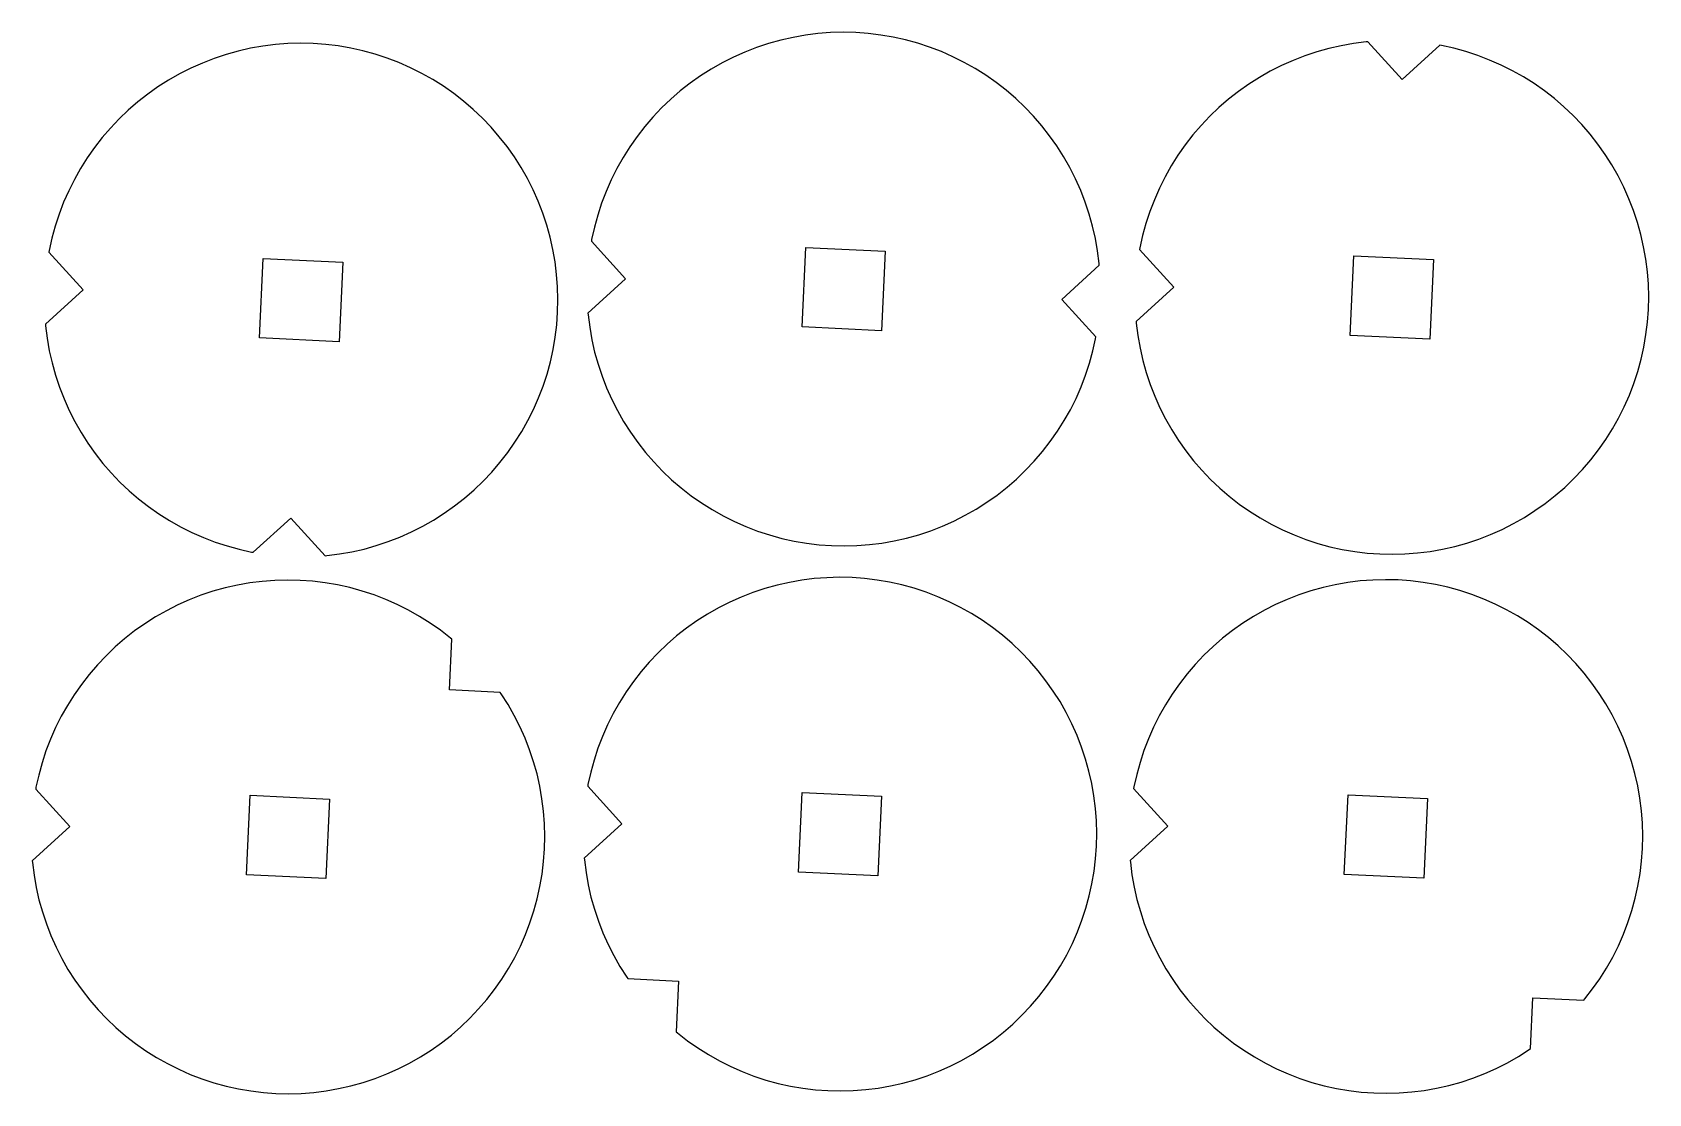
# Model space of a CAD drawing. Extents: x 3 to 129, y 2 to 85.
import ezdxf

# ---------------------------------------------------------------- set-up
doc = ezdxf.new("R2010")
doc.units = 0
doc.layers.add('Layer_1', color=7, linetype='CONTINUOUS')

msp = doc.modelspace()

# ---------------------------------------------------------------- linework, layer by layer
at = {"layer": 'Layer_1', "color": 7}
for points in [[(67.2598, 44.976), (68.2386, 45.051), (69.2126, 45.173), (70.1795, 45.343), (71.1368, 45.56), (72.0824, 45.824), (73.0138, 46.133), (73.9289, 46.489), (74.8255, 46.888), (75.7018, 47.332), (76.5548, 47.817), (77.3828, 48.344), (78.1838, 48.911), (78.9568, 49.517), (79.6988, 50.159), (80.4078, 50.838), (81.0838, 51.55), (81.7228, 52.295), (82.3258, 53.07), (82.8888, 53.874), (83.4128, 54.704), (83.8948, 55.559), (84.3338, 56.437), (84.7298, 57.336), (85.0808, 58.252), (85.3868, 59.185), (85.6468, 60.132), (85.8598, 61.09), (85.8828, 61.223), (83.2178, 64.152), (86.1458, 66.817), (86.1358, 66.953), (86.0138, 67.927), (85.8438, 68.893), (85.6268, 69.851), (85.3628, 70.796), (85.0528, 71.728), (84.6978, 72.643), (84.2978, 73.539), (83.8548, 74.415), (83.3688, 75.268), (82.8418, 76.097), (82.2748, 76.898), (81.6698, 77.671), (81.0268, 78.413), (80.3478, 79.122), (79.6358, 79.797), (78.8908, 80.437), (78.1158, 81.039), (77.3118, 81.603), (76.4818, 82.126), (75.6268, 82.608), (74.7488, 83.048), (73.8506, 83.444), (72.934, 83.795), (72.0012, 84.101), (71.0546, 84.361), (70.0963, 84.574), (69.1288, 84.74), (68.1542, 84.858), (67.1751, 84.928), (66.1937, 84.95), (65.2124, 84.924), (64.2336, 84.849), (63.2595, 84.727), (62.2927, 84.557), (61.3354, 84.34), (60.3898, 84.076), (59.4584, 83.766), (58.5433, 83.411), (57.6467, 83.012), (56.7708, 82.568), (55.9177, 82.083), (55.0895, 81.556), (54.2881, 80.989), (53.5155, 80.383), (52.7735, 79.74), (52.064, 79.062), (51.3886, 78.35), (50.749, 77.605), (50.1467, 76.83), (49.5832, 76.026), (49.0598, 75.196), (48.5777, 74.34), (48.1382, 73.463), (47.7423, 72.564), (47.391, 71.648), (47.085, 70.715), (46.8252, 69.768), (46.6122, 68.81), (46.5893, 68.677), (49.2548, 65.748), (46.3263, 63.082), (46.3366, 62.947), (46.4588, 61.973), (46.6287, 61.007), (46.8458, 60.049), (47.1096, 59.104), (47.4195, 58.172), (47.7748, 57.257), (48.1745, 56.36), (48.6177, 55.485), (49.1034, 54.631), (49.6303, 53.803), (50.1972, 53.002), (50.8028, 52.229), (51.4456, 51.487), (52.124, 50.778), (52.8364, 50.102), (53.581, 49.463), (54.3562, 48.861), (55.16, 48.297), (55.9904, 47.774), (56.8456, 47.292), (57.7233, 46.852), (58.6216, 46.456), (59.5382, 46.105), (60.471, 45.799), (61.4176, 45.539), (62.3759, 45.326), (63.3434, 45.16), (64.318, 45.042), (65.2971, 44.972), (66.2785, 44.95)], [(25.9906, 44.197), (26.9646, 44.32), (27.9315, 44.49), (28.8888, 44.707), (29.8344, 44.97), (30.7658, 45.28), (31.6809, 45.636), (32.5775, 46.035), (33.4538, 46.479), (34.3068, 46.964), (35.1348, 47.491), (35.9358, 48.058), (36.7088, 48.664), (37.4508, 49.306), (38.1598, 49.985), (38.8358, 50.697), (39.4748, 51.442), (40.0778, 52.217), (40.6408, 53.021), (41.1648, 53.851), (41.6468, 54.706), (42.0858, 55.584), (42.4818, 56.482), (42.8328, 57.399), (43.1388, 58.332), (43.3988, 59.278), (43.6118, 60.237), (43.7778, 61.204), (43.8958, 62.179), (43.9658, 63.158), (43.9878, 64.139), (43.9618, 65.121), (43.8878, 66.099), (43.7658, 67.073), (43.5958, 68.04), (43.3788, 68.998), (43.1148, 69.943), (42.8048, 70.875), (42.4498, 71.79), (42.0498, 72.686), (41.6068, 73.562), (41.1208, 74.415), (40.5938, 75.244), (40.0268, 76.045), (39.4218, 76.818), (38.7788, 77.56), (38.0998, 78.269), (37.3878, 78.944), (36.6428, 79.584), (35.8678, 80.186), (35.0638, 80.75), (34.2338, 81.273), (33.3788, 81.755), (32.5008, 82.195), (31.6026, 82.591), (30.686, 82.942), (29.7532, 83.248), (28.8066, 83.508), (27.8483, 83.721), (26.8808, 83.887), (25.9062, 84.005), (24.9271, 84.075), (23.9457, 84.097), (22.9644, 84.071), (21.9856, 83.996), (21.0115, 83.874), (20.0447, 83.704), (19.0874, 83.487), (18.1418, 83.223), (17.2104, 82.913), (16.2953, 82.558), (15.3987, 82.158), (14.5228, 81.715), (13.6697, 81.23), (12.8415, 80.703), (12.0401, 80.136), (11.2675, 79.53), (10.5255, 78.887), (9.81597, 78.209), (9.14057, 77.497), (8.50097, 76.752), (7.89867, 75.977), (7.33517, 75.173), (6.81177, 74.343), (6.32967, 73.487), (5.89017, 72.61), (5.49427, 71.711), (5.14297, 70.795), (4.83697, 69.862), (4.57717, 68.915), (4.36417, 67.957), (4.34127, 67.823), (7.00677, 64.895), (4.07827, 62.229), (4.08857, 62.094), (4.21077, 61.12), (4.38067, 60.153), (4.59777, 59.196), (4.86157, 58.251), (5.17147, 57.319), (5.52677, 56.404), (5.92647, 55.507), (6.36967, 54.631), (6.85537, 53.778), (7.38227, 52.95), (7.94917, 52.149), (8.55477, 51.376), (9.19757, 50.634), (9.87597, 49.925), (10.5884, 49.249), (11.333, 48.61), (12.1082, 48.007), (12.912, 47.444), (13.7424, 46.92), (14.5976, 46.438), (15.4753, 45.999), (16.3736, 45.603), (17.2902, 45.252), (18.223, 44.946), (19.1696, 44.686), (20.1279, 44.473), (20.2615, 44.45), (23.1899, 47.116), (25.8555, 44.187)], [(109.949, 44.327), (110.927, 44.401), (111.901, 44.523), (112.868, 44.693), (113.826, 44.91), (114.771, 45.174), (115.703, 45.484), (116.618, 45.839), (117.514, 46.239), (118.391, 46.682), (119.244, 47.168), (120.072, 47.695), (120.873, 48.262), (121.646, 48.867), (122.388, 49.51), (123.097, 50.188), (123.773, 50.901), (124.412, 51.645), (125.015, 52.421), (125.578, 53.224), (126.102, 54.055), (126.584, 54.91), (127.023, 55.788), (127.419, 56.686), (127.77, 57.603), (128.076, 58.535), (128.336, 59.482), (128.549, 60.44), (128.715, 61.408), (128.833, 62.382), (128.903, 63.361), (128.925, 64.343), (128.899, 65.324), (128.825, 66.303), (128.703, 67.277), (128.533, 68.244), (128.316, 69.201), (128.052, 70.147), (127.742, 71.078), (127.387, 71.993), (126.987, 72.89), (126.544, 73.766), (126.058, 74.619), (125.531, 75.447), (124.964, 76.248), (124.359, 77.021), (123.716, 77.763), (123.037, 78.472), (122.325, 79.148), (121.58, 79.787), (120.805, 80.39), (120.001, 80.953), (119.171, 81.477), (118.316, 81.959), (117.438, 82.398), (116.539, 82.794), (115.623, 83.146), (114.69, 83.451), (113.743, 83.711), (112.785, 83.924), (112.651, 83.947), (109.723, 81.282), (107.057, 84.21), (106.922, 84.2), (105.948, 84.078), (104.981, 83.908), (104.024, 83.691), (103.079, 83.427), (102.147, 83.117), (101.232, 82.762), (100.335, 82.362), (99.4595, 81.919), (98.6064, 81.433), (97.7782, 80.906), (96.9768, 80.339), (96.2042, 79.734), (95.4622, 79.091), (94.7527, 78.412), (94.0773, 77.7), (93.4377, 76.955), (92.8354, 76.18), (92.2719, 75.376), (91.7485, 74.546), (91.2664, 73.691), (90.8269, 72.813), (90.431, 71.915), (90.0797, 70.998), (89.7737, 70.066), (89.5139, 69.119), (89.3009, 68.161), (89.278, 68.027), (91.9435, 65.099), (89.015, 62.433), (89.0253, 62.298), (89.1475, 61.324), (89.3174, 60.357), (89.5345, 59.4), (89.7983, 58.454), (90.1082, 57.523), (90.4635, 56.608), (90.8632, 55.711), (91.3064, 54.835), (91.7921, 53.982), (92.319, 53.154), (92.8859, 52.352), (93.4915, 51.58), (94.1343, 50.838), (94.8127, 50.128), (95.5251, 49.453), (96.2697, 48.813), (97.0449, 48.211), (97.8487, 47.647), (98.6791, 47.124), (99.5343, 46.642), (100.412, 46.203), (101.31, 45.807), (102.227, 45.455), (103.16, 45.149), (104.106, 44.89), (105.065, 44.676), (106.032, 44.511), (107.007, 44.393), (107.986, 44.322), (108.967, 44.3)], [(62.994, 61.999), (63.2851, 68.192), (69.4782, 67.901), (69.1871, 61.708)], [(20.746, 61.146), (21.0371, 67.339), (27.2302, 67.048), (26.9391, 60.855)], [(105.683, 61.349), (105.974, 67.543), (112.167, 67.251), (111.876, 61.058)], [(23.9899, 2.312), (24.9687, 2.387), (25.9427, 2.509), (26.9096, 2.679), (27.8669, 2.896), (28.8125, 3.16), (29.7439, 3.47), (30.659, 3.825), (31.5556, 4.224), (32.4319, 4.668), (33.2849, 5.153), (34.1129, 5.68), (34.9139, 6.247), (35.6869, 6.853), (36.4289, 7.496), (37.1379, 8.174), (37.8139, 8.886), (38.4529, 9.631), (39.0559, 10.406), (39.6189, 11.21), (40.1429, 12.04), (40.6249, 12.896), (41.0639, 13.773), (41.4599, 14.672), (41.8109, 15.588), (42.1169, 16.521), (42.3769, 17.468), (42.5899, 18.426), (42.7559, 19.393), (42.8739, 20.368), (42.9439, 21.347), (42.9659, 22.329), (42.9399, 23.31), (42.8659, 24.289), (42.7439, 25.263), (42.5739, 26.229), (42.3569, 27.187), (42.0929, 28.132), (41.7829, 29.064), (41.4279, 29.979), (41.0279, 30.876), (40.5849, 31.751), (40.0989, 32.605), (39.5719, 33.433), (39.4939, 33.543), (35.5379, 33.729), (35.7239, 37.685), (35.6209, 37.773), (34.8459, 38.375), (34.0419, 38.939), (33.2119, 39.462), (32.3569, 39.944), (31.4789, 40.384), (30.5807, 40.78), (29.6641, 41.131), (28.7313, 41.437), (27.7847, 41.697), (26.8264, 41.91), (25.8589, 42.076), (24.8843, 42.194), (23.9052, 42.264), (22.9238, 42.286), (21.9425, 42.26), (20.9637, 42.186), (19.9896, 42.063), (19.0228, 41.893), (18.0655, 41.676), (17.1199, 41.412), (16.1885, 41.103), (15.2734, 40.747), (14.3768, 40.348), (13.5009, 39.904), (12.6478, 39.419), (11.8196, 38.892), (11.0182, 38.325), (10.2456, 37.719), (9.5036, 37.077), (8.7941, 36.398), (8.1187, 35.686), (7.4791, 34.941), (6.8768, 34.166), (6.3133, 33.362), (5.7899, 32.532), (5.3078, 31.677), (4.8683, 30.799), (4.4724, 29.9), (4.1211, 28.984), (3.8151, 28.051), (3.5553, 27.104), (3.3423, 26.146), (3.3194, 26.013), (5.9849, 23.084), (3.0564, 20.419), (3.0667, 20.283), (3.1889, 19.309), (3.3588, 18.343), (3.5759, 17.385), (3.8397, 16.44), (4.1496, 15.508), (4.5049, 14.593), (4.9046, 13.697), (5.3478, 12.821), (5.8335, 11.968), (6.3604, 11.139), (6.9273, 10.338), (7.5329, 9.565), (8.1757, 8.823), (8.8541, 8.114), (9.5665, 7.439), (10.3111, 6.799), (11.0863, 6.197), (11.8901, 5.633), (12.7205, 5.11), (13.5757, 4.628), (14.4534, 4.188), (15.3517, 3.792), (16.2683, 3.441), (17.2011, 3.135), (18.1477, 2.875), (19.106, 2.662), (20.0735, 2.496), (21.0481, 2.378), (22.0272, 2.308), (23.0086, 2.286)], [(66.9749, 2.528), (67.9537, 2.602), (68.9277, 2.724), (69.8946, 2.894), (70.8519, 3.111), (71.7975, 3.375), (72.7289, 3.685), (73.644, 4.04), (74.5406, 4.44), (75.4169, 4.883), (76.2699, 5.369), (77.0979, 5.896), (77.8989, 6.463), (78.6719, 7.068), (79.4139, 7.711), (80.1229, 8.39), (80.7989, 9.102), (81.4379, 9.847), (82.0409, 10.622), (82.6039, 11.426), (83.1279, 12.256), (83.6099, 13.111), (84.0489, 13.989), (84.4449, 14.887), (84.7959, 15.804), (85.1019, 16.737), (85.3619, 17.683), (85.5749, 18.641), (85.7409, 19.609), (85.8589, 20.584), (85.9289, 21.563), (85.9509, 22.544), (85.9249, 23.525), (85.8509, 24.504), (85.7289, 25.478), (85.5589, 26.445), (85.3419, 27.402), (85.0779, 28.348), (84.7679, 29.279), (84.4129, 30.195), (84.0129, 31.091), (83.5699, 31.967), (83.0839, 32.82), (82.5569, 33.648), (81.9899, 34.45), (81.3849, 35.222), (80.7419, 35.964), (80.0629, 36.674), (79.3509, 37.349), (78.6059, 37.989), (77.8309, 38.591), (77.0269, 39.155), (76.1969, 39.678), (75.3419, 40.16), (74.4639, 40.6), (73.5657, 40.995), (72.6491, 41.347), (71.7163, 41.653), (70.7697, 41.913), (69.8114, 42.126), (68.8439, 42.291), (67.8693, 42.41), (66.8902, 42.48), (65.9088, 42.502), (64.9275, 42.475), (63.9487, 42.401), (62.9746, 42.279), (62.0078, 42.109), (61.0505, 41.892), (60.1049, 41.628), (59.1735, 41.318), (58.2584, 40.963), (57.3618, 40.563), (56.4859, 40.12), (55.6328, 39.634), (54.8046, 39.107), (54.0032, 38.54), (53.2306, 37.935), (52.4886, 37.292), (51.7791, 36.614), (51.1037, 35.901), (50.4641, 35.157), (49.8618, 34.382), (49.2983, 33.578), (48.7749, 32.747), (48.2928, 31.892), (47.8533, 31.014), (47.4574, 30.116), (47.1061, 29.199), (46.8001, 28.267), (46.5403, 27.32), (46.3273, 26.362), (46.3044, 26.228), (48.9699, 23.3), (46.0414, 20.634), (46.0517, 20.499), (46.1739, 19.525), (46.3438, 18.558), (46.5609, 17.601), (46.8247, 16.655), (47.1346, 15.724), (47.4899, 14.809), (47.8896, 13.912), (48.3328, 13.036), (48.8185, 12.183), (49.3454, 11.355), (49.4237, 11.244), (53.3793, 11.058), (53.1933, 7.103), (53.2961, 7.015), (54.0713, 6.412), (54.8751, 5.849), (55.7055, 5.325), (56.5607, 4.843), (57.4384, 4.404), (58.3367, 4.008), (59.2533, 3.656), (60.1861, 3.351), (61.1327, 3.091), (62.091, 2.878), (63.0585, 2.712), (64.0331, 2.594), (65.0122, 2.524), (65.9936, 2.502)], [(109.49, 2.346), (110.469, 2.42), (111.443, 2.542), (112.41, 2.712), (113.367, 2.929), (114.313, 3.193), (115.244, 3.503), (116.159, 3.858), (117.056, 4.258), (117.932, 4.701), (118.785, 5.187), (119.613, 5.714), (119.724, 5.792), (119.909, 9.748), (123.865, 9.562), (123.953, 9.664), (124.556, 10.44), (125.119, 11.243), (125.643, 12.074), (126.125, 12.929), (126.564, 13.807), (126.96, 14.705), (127.311, 15.622), (127.617, 16.554), (127.877, 17.501), (128.09, 18.459), (128.256, 19.427), (128.374, 20.401), (128.444, 21.381), (128.466, 22.362), (128.44, 23.343), (128.366, 24.322), (128.244, 25.296), (128.074, 26.263), (127.857, 27.22), (127.593, 28.166), (127.283, 29.097), (126.928, 30.012), (126.528, 30.909), (126.085, 31.785), (125.599, 32.638), (125.072, 33.466), (124.505, 34.268), (123.9, 35.04), (123.257, 35.782), (122.578, 36.492), (121.866, 37.167), (121.121, 37.807), (120.346, 38.409), (119.542, 38.972), (118.712, 39.496), (117.857, 39.978), (116.979, 40.417), (116.081, 40.813), (115.165, 41.165), (114.232, 41.471), (113.285, 41.73), (112.327, 41.943), (111.359, 42.109), (110.385, 42.227), (109.406, 42.297), (108.424, 42.319), (107.443, 42.293), (106.464, 42.219), (105.49, 42.097), (104.523, 41.927), (103.566, 41.71), (102.62, 41.446), (101.689, 41.136), (100.774, 40.781), (99.8773, 40.381), (99.0014, 39.938), (98.1483, 39.452), (97.3201, 38.925), (96.5187, 38.358), (95.7461, 37.753), (95.0041, 37.11), (94.2946, 36.432), (93.6192, 35.719), (92.9796, 34.975), (92.3773, 34.199), (91.8138, 33.396), (91.2904, 32.565), (90.8083, 31.71), (90.3688, 30.832), (89.9729, 29.934), (89.6216, 29.017), (89.3156, 28.085), (89.0558, 27.138), (88.8428, 26.18), (88.8199, 26.046), (91.4854, 23.118), (88.5569, 20.452), (88.5672, 20.317), (88.6894, 19.343), (88.8593, 18.376), (89.0764, 17.419), (89.3402, 16.473), (89.6501, 15.542), (90.0054, 14.627), (90.4051, 13.73), (90.8483, 12.854), (91.334, 12.001), (91.8609, 11.173), (92.4278, 10.371), (93.0334, 9.599), (93.6762, 8.857), (94.3546, 8.147), (95.067, 7.472), (95.8116, 6.832), (96.5868, 6.23), (97.3906, 5.667), (98.221, 5.143), (99.0762, 4.661), (99.9539, 4.222), (100.852, 3.826), (101.769, 3.474), (102.702, 3.168), (103.648, 2.909), (104.606, 2.696), (105.574, 2.53), (106.549, 2.412), (107.528, 2.342), (108.509, 2.32)], [(19.7241, 19.335), (20.0152, 25.528), (26.2083, 25.237), (25.9172, 19.044)], [(62.7091, 19.551), (63.0002, 25.744), (69.1933, 25.453), (68.9022, 19.26)], [(105.225, 19.368), (105.516, 25.562), (111.709, 25.271), (111.418, 19.077)]]:
    msp.add_lwpolyline(points, close=True, dxfattribs=at)

doc.saveas('drawing.dxf')
